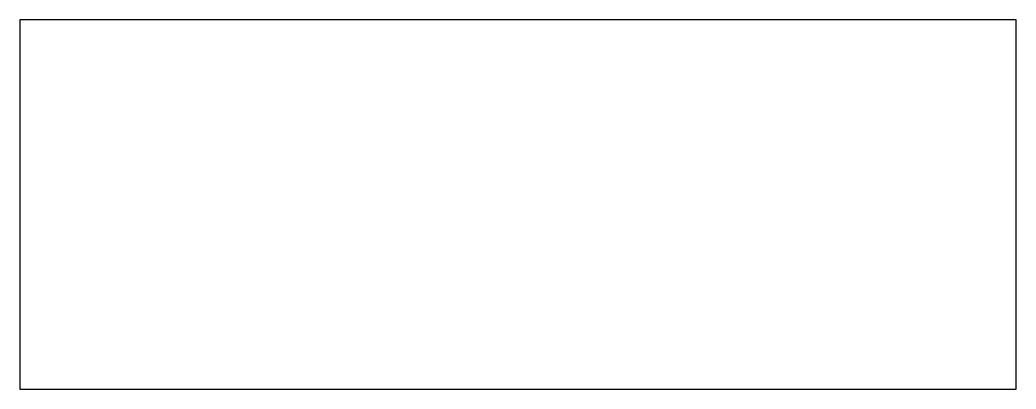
# Model space of a CAD drawing. Header units: millimetres. Extents: x 0 to 1944, y 0 to 720.
import ezdxf

# ---------------------------------------------------------------- set-up
doc = ezdxf.new("R2010")
doc.units = ezdxf.units.MM

msp = doc.modelspace()

# ---------------------------------------------------------------- linework, layer by layer
at = {"layer": 'OUTER_PROFILES'}
msp.add_lwpolyline([(1944, 0), (1944, 720), (0, 720), (0, 0)], close=True, dxfattribs=at)

doc.saveas('drawing.dxf')
